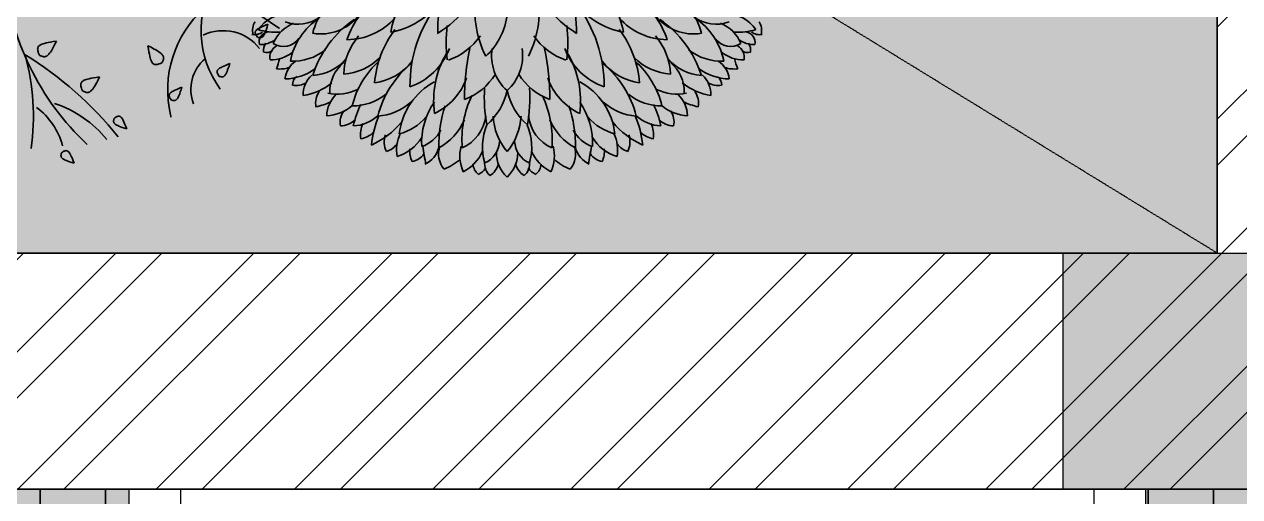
# Model space of a CAD drawing. Header units: millimetres. Extents: x -179928 to 528275, y -469666 to 511935.
# Drawn here: x 229890 to 231074, y 21891 to 22351 of the extents above; entities that cross this region are included whole.
import ezdxf

# ---------------------------------------------------------------- set-up
doc = ezdxf.new("R2010")
doc.units = ezdxf.units.MM
doc.set_wipeout_variables(frame=1)
doc.linetypes.add('DASHED', pattern=[0.75, 0.5, -0.25])
for name, color, linetype in [('ad-Column', 3, 'Continuous'), ('ad-Column Hatch', 125, 'Continuous'), ('ad-Elevation 10', 8, 'Continuous'), ('ad-Furniture', 8, 'Continuous'), ('ad-Plinth', 8, 'Continuous'), ('ad-Toilet fixtures', 8, 'Continuous'), ('ad-Verandah', 33, 'Continuous'), ('ad-Wall', 240, 'Continuous'), ('ad-Wall hatch', 8, 'Continuous')]:
    doc.layers.add(name, color=color, linetype=linetype)
doc.layers.add('ad-Landscape', color=94, linetype='Continuous', lineweight=35)
doc.layers.add('ad-Landscape 2', color=7, linetype='Continuous', lineweight=35, true_color=0x264c00)

# ---------------------------------------------------------------- blocks, each defined once
blk = doc.blocks.new('zw$6CCD')
at = {"transparency": 33554559}
h = blk.add_hatch(color=43, dxfattribs=at)
h.dxf.hatch_style = 1
h.paths.add_polyline_path([(6190, -13620), (12120, -13620), (12120, -4745), (13640, -4745), (13640, -8875), (14550, -8875), (14550, -14830), (6190, -14830)])
at = {"layer": 'ad-Landscape', "transparency": 33554687}
h = blk.add_hatch(dxfattribs=at)
h.set_pattern_fill('DOLMIT', color=44, scale=10, angle=90)
h.set_pattern_definition([(90, (6195, -14830), (-63.5, 2e-14), []), (135, (6195, -14830), (-127, -127), [89.8026, -179.605])])
h.paths.add_polyline_path([(6190, -13620), (12120, -13620), (12120, -4745), (13640, -4745), (13640, -8875), (14550, -8875), (14550, -14830), (6190, -14830)])
at = {"layer": 'ad-Verandah', "lineweight": 9}
blk.add_lwpolyline([(6190, -13620), (12120, -13620), (12120, -4745), (13640, -4745), (13640, -8875), (14550, -8875), (14550, -14830), (6190, -14830)], close=True, dxfattribs=at)
blk = doc.blocks.new('A$C61BE7BBE')
at = {"layer": 'ad-Landscape'}
for centre, radius, start, end in [((-0.579, 3.745), 0.974, 186.4669, 241.6556), ((1.74, 3.125), 2.067, 169.3214, 184.0479), ((0.295, 3.161), 1.349, 172.2305, 210.013), ((-1.405, 2.554), 0.868, 18.6878, 65.2839), ((-0.914, 2.323), 0.874, 31.4049, 69.8192), ((-2.889, 3.142), 3.502, 347.9948, 0.0176), ((-0.542, 2.951), 1.936, 322.5885, 0.2685), ((-2.301, 1.358), 0.927, 41.7393, 89.8284), ((-0.013, 2.499), 1.688, 191.0285, 218.5633), ((-1.856, 1.09), 1.102, 36.0391, 80.2682), ((1.892, 0.74), 1.708, 121.6282, 159.5254), ((-2.262, 2.222), 3.258, 339.8575, 359.5136)]:
    blk.add_arc(centre, radius, start, end, dxfattribs=at)
at = {"layer": 'ad-Landscape 2'}
for centre, radius, start, end in [((-0.266, 4.046), 0.225, 130.8443, 173.759), ((-0.491, 4.017), 0.214, 30.4156, 68.83), ((-0.096, 4.063), 0.227, 130.9335, 187.2728), ((-0.414, 3.981), 0.305, 17.0973, 56.395), ((0.323, 3.905), 0.477, 132.7387, 179.5624), ((-0.323, 3.905), 0.477, 0.4376, 47.2613), ((0.414, 3.981), 0.305, 123.605, 162.9027), ((0.096, 4.063), 0.227, 352.7272, 49.0665), ((0.491, 4.017), 0.214, 111.17, 149.5844), ((0.266, 4.046), 0.225, 6.241, 49.1557), ((-1.053, 3.888), 0.343, 154.8223, 186.1053), ((-1.415, 3.77), 0.269, 35.0422, 78.9599), ((5.866, 2.673), 7.168, 168.7597, 170.8333), ((-1.327, 3.744), 0.358, 14.3796, 65.6782), ((-0.641, 3.924), 0.342, 140.1793, 198.6746), ((-1.18, 3.454), 0.743, 47.0323, 68.1406), ((-0.143, 3.955), 0.535, 155.1905, 195.2068), ((-0.906, 3.641), 0.606, 24.0272, 62.7305), ((0.485, 3.825), 0.838, 164.1327, 202.2774), ((-0.466, 3.725), 0.359, 3.0513, 66.2944), ((0.466, 3.725), 0.359, 113.7056, 176.9487), ((-0.485, 3.825), 0.838, 337.7226, 15.8673), ((0.906, 3.641), 0.606, 117.2695, 155.9728), ((0.143, 3.955), 0.535, 344.7932, 24.8095), ((1.18, 3.454), 0.743, 111.8594, 132.9677), ((0.641, 3.924), 0.342, 341.3254, 39.8207), ((1.327, 3.744), 0.358, 114.3218, 165.6204), ((-5.866, 2.673), 7.168, 9.1667, 11.2403), ((1.415, 3.77), 0.269, 101.0401, 144.9578), ((1.053, 3.888), 0.343, 353.8947, 25.1777), ((-1.452, 3.751), 0.311, 153.8191, 198.7871), ((-1.821, 3.599), 0.302, 36.3212, 72.6008), ((-1.034, 3.87), 0.552, 170.4856, 205.4529), ((-1.759, 3.363), 0.625, 31.2577, 73.0883), ((0.672, 3.334), 0.873, 140.3941, 176.9962), ((-0.672, 3.334), 0.873, 3.0038, 39.6059), ((1.759, 3.363), 0.625, 106.9117, 148.7423), ((1.034, 3.87), 0.552, 334.5471, 9.5144), ((1.821, 3.599), 0.302, 107.3992, 143.6788), ((1.452, 3.751), 0.311, 341.2129, 26.1809), ((-1.692, 3.651), 0.41, 172.3277, 203.6108), ((-2.158, 3.355), 0.356, 46.8629, 80.3692), ((-0.466, 3.951), 1.488, 185.9725, 202.7074), ((-2.444, 2.7), 1.205, 39.6176, 65.5256), ((-0.211, 3.764), 1.016, 176.9811, 215.1502), ((-1.383, 3.356), 0.488, 27.4375, 71.1826), ((0.785, 3.797), 1.765, 178.7548, 198.6115), ((-1.37, 3.11), 0.824, 23.2196, 61.7797), ((0.81, 3.717), 1.458, 175.3381, 205.5558), ((-0.873, 3.314), 0.57, 6.6723, 66.2687), ((0.873, 3.314), 0.57, 113.7313, 173.3277), ((-0.81, 3.717), 1.458, 334.4442, 4.6619), ((1.37, 3.11), 0.824, 118.2203, 156.7804), ((-0.785, 3.797), 1.765, 341.3885, 1.2452), ((1.383, 3.356), 0.488, 108.8174, 152.5625), ((0.211, 3.764), 1.016, 324.8498, 3.0189), ((2.444, 2.7), 1.205, 114.4744, 140.3824), ((0.466, 3.951), 1.488, 337.2926, 354.0275), ((2.158, 3.355), 0.356, 99.6308, 133.1371), ((1.692, 3.651), 0.41, 336.3892, 7.6723), ((-2.106, 3.468), 0.289, 169.0778, 214.6406), ((-2.403, 3.194), 0.329, 46.2451, 87.6854), ((-0.915, 3.796), 1.32, 191.9389, 206.2186), ((-2.239, 2.943), 0.581, 48.3364, 86.6749), ((-1.724, 2.922), 0.735, 40.3866, 76.092), ((-0.876, 2.829), 0.895, 11.9619, 49.2113), ((0.876, 2.829), 0.895, 130.7887, 168.0381), ((-1.74, 3.125), 2.067, 355.9521, 10.6786), ((0.579, 3.745), 0.974, 298.3444, 353.5331), ((1.724, 2.922), 0.735, 103.908, 139.6134), ((2.239, 2.943), 0.581, 93.3251, 131.6636), ((0.915, 3.796), 1.32, 333.7814, 348.0611), ((2.403, 3.194), 0.329, 92.3146, 133.7549), ((2.106, 3.468), 0.289, 325.3594, 10.9222), ((-2.128, 3.396), 0.461, 182.3648, 225.5832), ((-2.622, 2.757), 0.621, 49.7759, 86.9333), ((-1.896, 2.617), 0.764, 47.3855, 86.8116), ((-0.488, 3.723), 1.408, 194.0868, 230.7518), ((1.405, 2.554), 0.868, 114.7161, 161.3122), ((-0.295, 3.161), 1.349, 329.987, 7.7695), ((1.896, 2.617), 0.764, 93.1884, 132.6145), ((0.488, 3.723), 1.408, 309.2482, 345.9132), ((2.622, 2.757), 0.621, 93.0667, 130.2241), ((2.128, 3.396), 0.461, 314.4168, 357.6352), ((-2.458, 3.195), 0.289, 169.0778, 214.6406), ((-3.046, 2.005), 1.281, 66.1435, 76.2848), ((-2.208, 2.504), 0.73, 50.8151, 91.0506), ((-1.014, 3.524), 1.242, 193.527, 228.3981), ((2.889, 3.142), 3.502, 179.9824, 192.0052), ((0.914, 2.323), 0.874, 110.1808, 148.5951), ((2.208, 2.504), 0.73, 88.9494, 129.1849), ((1.014, 3.524), 1.242, 311.6019, 346.473), ((3.046, 2.005), 1.281, 103.7152, 113.8565), ((2.458, 3.195), 0.289, 325.3594, 10.9222), ((-2.554, 3.07), 0.372, 177.6019, 227.961), ((-3.055, 2.232), 0.863, 51.0238, 81.3872), ((-2.436, 2.424), 0.643, 63.0761, 102.3855), ((-1.999, 3.032), 0.544, 178.2486, 230.6804), ((0.453, 2.514), 0.676, 132.165, 188.6083), ((-0.453, 2.514), 0.676, 351.3917, 47.835), ((2.436, 2.424), 0.643, 77.6145, 116.9239), ((1.999, 3.032), 0.544, 309.3196, 1.7514), ((3.055, 2.232), 0.863, 98.6128, 128.9762), ((2.554, 3.07), 0.372, 312.039, 2.3981), ((-3.205, 2.09), 0.759, 53.8433, 88.585), ((-2.833, 2.887), 0.356, 186.207, 235.7181), ((-3.025, 2.67), 0.274, 57.9754, 101.2662), ((-2.929, 2.933), 0.15, 177.4703, 233.8096), ((-1.329, 3.259), 1.53, 197.5905, 235.7456), ((-2.813, 2.152), 0.645, 39.1564, 87.7817), ((-2.026, 2.069), 0.846, 38.4928, 81.4291), ((-0.442, 3.021), 1.463, 184.5397, 217.072), ((-1.697, 2.079), 0.932, 21.0147, 71.0085), ((0.542, 2.951), 1.936, 179.7315, 217.4115), ((1.697, 2.079), 0.932, 108.9915, 158.9853), ((2.026, 2.069), 0.846, 98.5709, 141.5072), ((0.442, 3.021), 1.463, 322.928, 355.4603), ((1.329, 3.259), 1.53, 304.2544, 342.4095), ((2.813, 2.152), 0.645, 92.2183, 140.8436), ((3.205, 2.09), 0.759, 91.415, 126.1567), ((3.025, 2.67), 0.274, 78.7338, 122.0246), ((2.929, 2.933), 0.15, 306.1904, 2.5297), ((2.833, 2.887), 0.356, 304.2819, 353.793), ((-3.255, 2.307), 0.399, 70.941, 97.7273), ((-4.711, 2.181), 1.496, 14.5537, 20.4136), ((-2.402, 1.959), 0.821, 45.1229, 85.9267), ((-1.447, 2.814), 0.898, 182.3009, 220.5076), ((2.402, 1.959), 0.821, 94.0733, 134.8771), ((1.447, 2.814), 0.898, 319.4924, 357.6991), ((3.255, 2.307), 0.399, 82.2727, 109.059), ((4.711, 2.181), 1.496, 159.5864, 165.4463), ((-3.325, 2.438), 0.17, 170.7137, 216.2765), ((-3.454, 2.302), 0.168, 59.8902, 103.1809), ((-3.218, 2.537), 0.186, 168.2362, 240.9945), ((-3.387, 2.087), 0.488, 50.8294, 91.5989), ((-3.088, 1.801), 0.795, 52.4719, 91.5519), ((-2.167, 2.776), 0.96, 190.8581, 236.5506), ((1.11, 2.329), 1.983, 172.8697, 187.1303), ((-1.144, 1.7), 0.928, 34.9166, 71.0505), ((0.973, 1.875), 1.434, 153.1598, 192.1138), ((-0.947, 1.818), 0.953, 6.2214, 47.7369), ((-0.973, 1.875), 1.434, 347.8862, 26.8402), ((1.144, 1.7), 0.928, 108.9495, 145.0834), ((-1.11, 2.329), 1.983, 352.8697, 7.1303), ((3.088, 1.801), 0.795, 88.4481, 127.5281), ((2.167, 2.776), 0.96, 303.4494, 349.1419), ((3.387, 2.087), 0.488, 88.4011, 129.1706), ((3.218, 2.537), 0.186, 299.0055, 11.7638), ((3.454, 2.302), 0.168, 76.8191, 120.1098), ((3.325, 2.438), 0.17, 323.7235, 9.2863), ((-3.41, 2.32), 0.148, 166.0967, 261.703), ((-3.547, 1.977), 0.379, 53.8191, 90.9542), ((-3.21, 2.109), 0.273, 35.3989, 122.1552), ((-2.867, 2.536), 0.525, 201.8257, 248.0281), ((-0.957, 2.767), 1.425, 199.7331, 231.7721), ((2.301, 1.358), 0.927, 90.1716, 138.2607), ((0.957, 2.767), 1.425, 308.2279, 340.2669), ((3.21, 2.109), 0.273, 57.8448, 144.6011), ((2.867, 2.536), 0.525, 291.9719, 338.1743), ((3.547, 1.977), 0.379, 89.0458, 126.1809), ((3.41, 2.32), 0.148, 278.297, 13.9033), ((-3.623, 2.031), 0.183, 51.1425, 102.0713), ((-3.413, 2.155), 0.239, 166.7548, 212.3176), ((-3.324, 1.386), 0.793, 85.5663, 108.0123), ((-3.104, 2.475), 0.573, 215.7635, 266.3734), ((-2.675, 1.508), 0.695, 38.2825, 99.3433), ((-1.894, 2.412), 0.921, 193.6684, 242.8823), ((2.262, 2.222), 3.258, 180.4864, 200.1425), ((-1.892, 0.74), 1.708, 20.4746, 58.3718), ((1.856, 1.09), 1.102, 99.7318, 143.9609), ((0.013, 2.499), 1.688, 321.4367, 348.9715), ((2.675, 1.508), 0.695, 80.6567, 141.7175), ((1.894, 2.412), 0.921, 297.1177, 346.3316), ((3.104, 2.475), 0.573, 273.6266, 324.2365), ((3.324, 1.386), 0.793, 71.9877, 94.4337), ((3.623, 2.031), 0.183, 77.9287, 128.8575), ((3.413, 2.155), 0.239, 327.6824, 13.2452), ((-3.002, 1.519), 0.544, 53.779, 109.798), ((3.002, 1.519), 0.544, 70.202, 126.221)]:
    blk.add_arc(centre, radius, start, end, dxfattribs=at)
blk = doc.blocks.new('A$C279134A6')
at = {"layer": 'ad-Landscape', "linetype": 'Continuous'}
blk.add_line((637.1, 613.6), (707.2, 661.5), dxfattribs=at)
for points in [[(431.2, 819.1), (431, 819.7), (430.9, 820.2), (430.8, 820.7), (430.7, 821.2), (430.6, 821.7), (430.6, 822.2), (430.5, 822.7), (430.5, 823.1), (430.6, 823.6), (430.7, 824), (430.8, 824.5), (431.1, 824.9), (431.4, 825.3), (431.8, 825.8), (432.3, 826.2), (432.9, 826.7), (433.7, 827.2), (434.6, 827.7), (435.8, 828.3), (437.3, 829), (439.2, 829.7), (441.5, 830.5), (444.2, 831.4), (447.4, 832.4)], [(431.2, 819.1), (432.3, 818.3), (433.3, 817.6), (434.2, 817.2), (434.9, 816.8), (435.6, 816.6), (436.1, 816.4), (436.6, 816.3), (437.1, 816.3), (437.6, 816.4), (438, 816.4), (438.4, 816.6), (438.9, 816.8), (439.3, 817.1), (439.8, 817.5), (440.3, 818), (440.8, 818.6), (441.3, 819.3), (441.9, 820.3), (442.5, 821.4), (443.2, 822.9), (444.1, 824.6), (445, 826.8), (446.1, 829.4), (447.4, 832.4)], [(497.8, 775.5), (497.6, 776), (497.5, 776.5), (497.4, 777.1), (497.3, 777.6), (497.2, 778.1), (497.2, 778.6), (497.1, 779), (497.1, 779.5), (497.2, 779.9), (497.3, 780.4), (497.4, 780.8), (497.7, 781.3), (498, 781.7), (498.4, 782.1), (498.9, 782.6), (499.5, 783.1), (500.3, 783.6), (501.2, 784.1), (502.4, 784.7), (503.9, 785.3), (505.8, 786.1), (508, 786.9), (510.8, 787.8), (514, 788.8)], [(497.8, 775.5), (498.9, 774.7), (499.9, 774), (500.8, 773.5), (501.5, 773.2), (502.2, 772.9), (502.7, 772.8), (503.2, 772.7), (503.7, 772.7), (504.2, 772.7), (504.6, 772.8), (505, 772.9), (505.5, 773.1), (505.9, 773.4), (506.4, 773.8), (506.9, 774.3), (507.4, 774.9), (507.9, 775.7), (508.5, 776.6), (509.1, 777.8), (509.8, 779.2), (510.7, 781), (511.6, 783.2), (512.7, 785.7), (514, 788.8)], [(457.9, 740.6), (457.1, 738.8), (456.5, 737.2), (456, 735.9), (455.8, 734.7), (455.6, 733.8), (455.6, 733), (455.6, 732.3), (455.7, 731.6), (455.9, 731), (456.1, 730.4), (456.5, 729.9), (456.9, 729.3), (457.4, 728.8), (458.1, 728.3), (458.9, 727.7), (459.9, 727.2), (461.1, 726.7), (462.5, 726.2), (464.2, 725.7), (466.3, 725.2), (468.8, 724.6), (471.8, 724.1), (475.2, 723.5), (479.3, 722.9)], [(457.9, 740.6), (458.6, 740.9), (459.3, 741.3), (459.9, 741.6), (460.6, 741.9), (461.3, 742.1), (461.9, 742.3), (462.6, 742.5), (463.2, 742.6), (463.9, 742.7), (464.5, 742.7), (465.1, 742.6), (465.8, 742.4), (466.5, 742.1), (467.2, 741.7), (468, 741.1), (468.8, 740.4), (469.7, 739.5), (470.7, 738.3), (471.8, 736.8), (473, 735), (474.3, 732.8), (475.8, 730), (477.5, 726.8), (479.3, 722.9)], [(570.4, 752.3), (569.5, 751.1), (568.9, 750.1), (568.4, 749.3), (568, 748.5), (567.8, 747.9), (567.6, 747.3), (567.6, 746.8), (567.6, 746.4), (567.6, 745.9), (567.7, 745.5), (567.8, 745), (568, 744.6), (568.3, 744.1), (568.7, 743.7), (569.2, 743.2), (569.8, 742.7), (570.6, 742.2), (571.5, 741.6), (572.7, 741), (574.1, 740.2), (575.9, 739.4), (578, 738.4), (580.6, 737.3), (583.7, 736)], [(570.4, 752.3), (570.9, 752.4), (571.4, 752.6), (571.9, 752.7), (572.4, 752.8), (572.9, 752.8), (573.4, 752.9), (573.9, 752.9), (574.4, 752.9), (574.8, 752.9), (575.3, 752.8), (575.7, 752.6), (576.1, 752.4), (576.6, 752.1), (577, 751.7), (577.5, 751.2), (578, 750.5), (578.4, 749.8), (579, 748.8), (579.6, 747.6), (580.2, 746.1), (580.9, 744.3), (581.7, 742), (582.7, 739.3), (583.7, 736)], [(631.1, 722.3), (630.3, 721.1), (629.7, 720.1), (629.2, 719.2), (628.8, 718.5), (628.6, 717.8), (628.4, 717.3), (628.4, 716.8), (628.4, 716.3), (628.4, 715.9), (628.5, 715.4), (628.6, 715), (628.8, 714.5), (629.1, 714.1), (629.5, 713.6), (630, 713.2), (630.6, 712.7), (631.3, 712.1), (632.3, 711.6), (633.4, 710.9), (634.9, 710.2), (636.7, 709.4), (638.8, 708.4), (641.4, 707.3), (644.5, 706)], [(631.1, 722.3), (631.7, 722.4), (632.2, 722.5), (632.7, 722.6), (633.2, 722.7), (633.7, 722.8), (634.2, 722.9), (634.7, 722.9), (635.2, 722.9), (635.6, 722.8), (636, 722.7), (636.5, 722.6), (636.9, 722.4), (637.4, 722.1), (637.8, 721.7), (638.3, 721.1), (638.7, 720.5), (639.2, 719.7), (639.8, 718.8), (640.4, 717.6), (641, 716.1), (641.7, 714.2), (642.5, 712), (643.4, 709.3), (644.5, 706)], [(403.2, 695.4), (402.4, 693.6), (401.8, 692), (401.4, 690.7), (401.1, 689.6), (401, 688.6), (400.9, 687.8), (401, 687.1), (401.1, 686.5), (401.2, 685.9), (401.5, 685.3), (401.8, 684.7), (402.2, 684.1), (402.7, 683.6), (403.4, 683.1), (404.2, 682.6), (405.2, 682.1), (406.4, 681.6), (407.8, 681), (409.6, 680.5), (411.6, 680), (414.1, 679.5), (417.1, 678.9), (420.6, 678.3), (424.7, 677.7)], [(403.2, 695.4), (403.9, 695.8), (404.6, 696.1), (405.3, 696.4), (406, 696.7), (406.6, 696.9), (407.3, 697.2), (407.9, 697.3), (408.6, 697.4), (409.2, 697.5), (409.8, 697.5), (410.5, 697.4), (411.1, 697.2), (411.8, 696.9), (412.6, 696.5), (413.3, 695.9), (414.2, 695.2), (415.1, 694.3), (416.1, 693.1), (417.1, 691.7), (418.4, 689.9), (419.7, 687.6), (421.2, 684.9), (422.8, 681.6), (424.7, 677.7)], [(558.4, 705.1), (556.6, 705.9), (555, 706.5), (553.7, 707), (552.6, 707.2), (551.6, 707.4), (550.8, 707.4), (550.1, 707.4), (549.5, 707.3), (548.8, 707.1), (548.3, 706.9), (547.7, 706.6), (547.1, 706.1), (546.6, 705.6), (546.1, 704.9), (545.6, 704.1), (545.1, 703.1), (544.6, 702), (544, 700.5), (543.5, 698.8), (543, 696.7), (542.5, 694.2), (541.9, 691.3), (541.3, 687.8), (540.7, 683.7)], [(558.4, 705.1), (558.8, 704.4), (559.1, 703.7), (559.4, 703.1), (559.7, 702.4), (559.9, 701.7), (560.2, 701.1), (560.3, 700.4), (560.4, 699.8), (560.5, 699.2), (560.5, 698.5), (560.4, 697.9), (560.2, 697.2), (559.9, 696.5), (559.5, 695.8), (558.9, 695), (558.2, 694.2), (557.3, 693.3), (556.1, 692.3), (554.7, 691.2), (552.9, 690), (550.6, 688.7), (547.9, 687.2), (544.6, 685.5), (540.7, 683.7)], [(679.4, 672.6), (678.6, 671.4), (677.9, 670.4), (677.4, 669.5), (677.1, 668.8), (676.8, 668.2), (676.7, 667.6), (676.6, 667.1), (676.6, 666.6), (676.6, 666.2), (676.7, 665.7), (676.9, 665.3), (677.1, 664.9), (677.4, 664.4), (677.7, 664), (678.2, 663.5), (678.9, 663), (679.6, 662.5), (680.5, 661.9), (681.7, 661.2), (683.1, 660.5), (684.9, 659.7), (687.1, 658.7), (689.7, 657.6), (692.7, 656.3)], [(679.4, 672.6), (679.9, 672.7), (680.5, 672.9), (681, 673), (681.5, 673.1), (682, 673.1), (682.5, 673.2), (682.9, 673.2), (683.4, 673.2), (683.9, 673.2), (684.3, 673.1), (684.7, 672.9), (685.2, 672.7), (685.6, 672.4), (686.1, 672), (686.5, 671.5), (687, 670.8), (687.5, 670.1), (688, 669.1), (688.6, 667.9), (689.2, 666.4), (690, 664.6), (690.8, 662.3), (691.7, 659.6), (692.7, 656.3)]]:
    blk.add_lwpolyline(points, dxfattribs=at)
for centre, radius, start, end in [((695.6, 561.7), 338.7, 133.1945, 174.9132), ((100, 773), 295.6, 344.6527, 7.9404), ((346.5, 833.1), 89, 306.6105, 345.0455), ((374.9, 896), 147.4, 288.8165, 320.5033), ((141.3, 1090.6), 464.8, 301.6227, 321.1035), ((705.6, 739.9), 139.9, 167.0811, 227.7415), ((418.2, 805.8), 155, 347.0811, 348.0944), ((645.5, 738.6), 50.4, 158.5531, 230.17), ((732.5, 664.7), 124.4, 143.6853, 211.3784), ((635.7, 723.6), 59.2, 245.0444, 321.6546)]:
    blk.add_arc(centre, radius, start, end, dxfattribs=at)
blk = doc.blocks.new('A$Cfbd26d3a')
at = {"transparency": 33554559}
h = blk.add_hatch(color=74, dxfattribs=at)
h.dxf.hatch_style = 1
h.paths.add_polyline_path([(0, 960), (-1565, 960), (-1565, 0), (0, 0)])
at = {"layer": 'ad-Elevation 10', "linetype": 'DASHED'}
blk.add_lwpolyline([(0, 0), (-1565, 960)], dxfattribs=at)
at = {"layer": 'ad-Toilet fixtures'}
blk.add_lwpolyline([(0, 960), (-1565, 960), (-1565, 0), (0, 0)], close=True, dxfattribs=at)
at = {"xscale": -67.90653060229484, "yscale": 67.90653060229484, "zscale": 67.90653060229484, "rotation": 180}
blk.add_blockref('A$C61BE7BBE', (-691.9, 363), dxfattribs=at)
at = {"layer": 'ad-Landscape', "xscale": -0.7689692653037794, "yscale": 0.7689692653037794, "zscale": 0.7689692653037794, "rotation": 180}
blk.add_blockref('A$C279134A6', (-1457.6, 727.5), dxfattribs=at)
blk = doc.blocks.new('6 BCDFGHJKX_Typical Floor plan$0$zw$6679')
blk.add_wipeout([(0, 0), (990, 0), (990, -529.6), (0, -529.6)])
blk.add_lwpolyline([(990, -529.6), (0, -529.6), (0, 0), (990, 0)], close=True)
at = {"color": 0, "linetype": 'DASHED'}
blk.add_lwpolyline([(940, -480), (940, 0), (50, 0), (50, -480)], close=True, dxfattribs=at)
blk = doc.blocks.new('zw$66EE')
at = {"rotation": 359.9999999999998}
blk.add_blockref('A$Cfbd26d3a', (8310, 230), dxfattribs=at)
at = {"layer": 'ad-Furniture'}
blk.add_blockref('6 BCDFGHJKX_Typical Floor plan$0$zw$6679', (7250, 0), dxfattribs=at)
blk = doc.blocks.new('zw$6266')
at = {"layer": 'ad-Wall hatch', "transparency": 33554610}
h = blk.add_hatch(dxfattribs=at)
h.set_pattern_fill('ANSI32', color=256, scale=10)
h.set_pattern_definition([(45, (388744.33, 102900.03), (-67.35192, 67.35192), []), (45, (388789.235, 102900.03), (-67.35192, 67.35192), [])])
h.paths.add_polyline_path([(230, 8875), (230, 9105), (0, 9105), (0, 8645), (2830, 8645), (2830, 4745), (0, 4745), (0, 0), (9240, 0), (9240, 230), (8540, 230), (8540, 4745), (4780, 4745), (4780, 4515), (4995, 4515), (4995, 3930), (5110, 3930), (5110, 4630), (8310, 4630), (8310, 3130), (6860, 3130), (6860, 3015), (8310, 3015), (8310, 230), (5110, 230), (5110, 3015), (6060, 3015), (6060, 3130), (4995, 3130), (4995, 230), (230, 230), (230, 4515), (3880, 4515), (3880, 4745), (3060, 4745), (3060, 8875)])
at = {"layer": 'ad-Wall'}
blk.add_lwpolyline([(0, 0), (9240, 0), (9240, 230), (8540, 230), (8540, 4745), (4780, 4745), (4780, 4515), (4995, 4515), (4995, 3930), (5110, 3930), (5110, 4630), (8310, 4630), (8310, 3130), (6860, 3130), (6860, 3015), (8310, 3015), (8310, 230), (5110, 230), (5110, 3015), (6060, 3015), (6060, 3130), (4995, 3130), (4995, 230), (230, 230)], dxfattribs=at)
blk = doc.blocks.new('zw$6AA0')
at = {"layer": 'ad-Column Hatch', "transparency": 33554687}
h = blk.add_hatch(color=256, dxfattribs=at)
h.dxf.hatch_style = 1
h.paths.add_polyline_path([(0, -230), (380, -230), (380, 0), (0, 0)])
at = {"layer": 'ad-Column'}
blk.add_lwpolyline([(0, -230), (380, -230), (380, 0), (0, 0)], close=True, dxfattribs=at)
blk = doc.blocks.new('1625W_Columns')
at = {"layer": 'ad-Column', "xscale": -1, "rotation": 180}
blk.add_blockref('zw$6AA0', (8160, 0), dxfattribs=at)
blk = doc.blocks.new('1625_West Villa')
at = {"layer": 'ad-Verandah'}
blk.add_blockref('zw$6CCD', (0, 13620), dxfattribs=at)
at = {"layer": 'ad-Furniture'}
blk.add_blockref('zw$66EE', (0, 0), dxfattribs=at)
blk.add_blockref('zw$6266', (0, 0))
blk.add_blockref('1625W_Columns', (0, 0))
blk = doc.blocks.new("All Plot's Villa Plans")
at = {"ltscale": 5}
blk.add_blockref('1625_West Villa', (222742.3, 21898.3), dxfattribs=at)
blk = doc.blocks.new('zw$F00C')
at = {"layer": 'ad-Plinth', "ltscale": 5}
blk.add_lwpolyline([(0, 13620), (12120, 13620), (12120, 0), (0, 0), (0, 4745), (2830, 4745), (2830, 8645), (0, 8645)], close=True, dxfattribs=at)
at = {"layer": 'ad-Verandah', "lineweight": 9}
blk.add_lwpolyline([(6195, 0), (12120, 0), (12120, 8760), (13640, 8760), (13640, 4630), (14550, 4630), (14550, -1210), (6195, -1210)], close=True, dxfattribs=at)
blk = doc.blocks.new('zw$898C')
at = {"layer": 'ad-Plinth', "ltscale": 5}
blk.add_blockref('zw$F00C', (30903.5, -406860.5), dxfattribs=at)
blk = doc.blocks.new("Villa's Boundary")
at = {"ltscale": 5}
blk.add_blockref('zw$898C', (191838.8, 428758.8), dxfattribs=at)

msp = doc.modelspace()

# ---------------------------------------------------------------- block references
at = {"ltscale": 5}
msp.add_blockref("Villa's Boundary", (0, 0), dxfattribs=at)

# ---------------------------------------------------------------- next in the draw order: block references
msp.add_blockref("All Plot's Villa Plans", (0, 0), dxfattribs=at)

doc.saveas('drawing.dxf')
